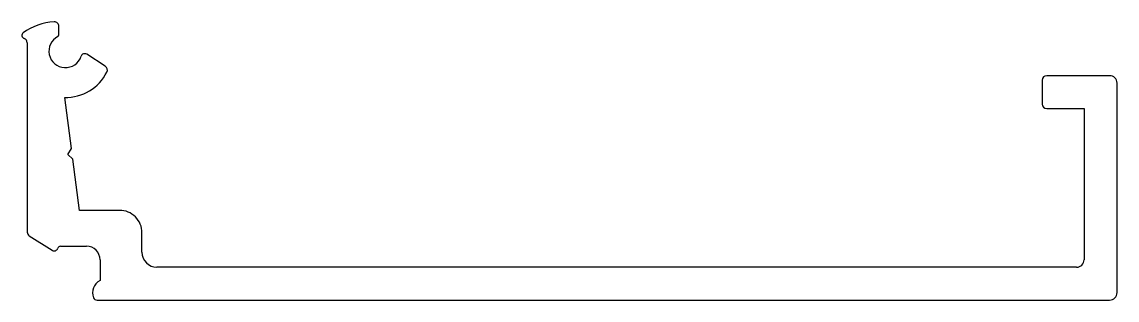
# Model space of a CAD drawing. Extents: x 2041.3 to 2114.4, y 1181.3 to 1199.9.
import ezdxf

# ---------------------------------------------------------------- set-up
doc = ezdxf.new("R2010")
doc.units = 0
doc.layers.get('0').update_dxf_attribs({"linetype": 'CONTINUOUS'})

msp = doc.modelspace()

# ---------------------------------------------------------------- linework, layer by layer
for p, q in [((2043.746, 1199.027), (2043.746, 1199.596)), ((2041.634, 1198.503), (2041.634, 1185.845)), ((2046.846, 1196.928), (2045.603, 1197.729)), ((2113.896, 1196.301), (2109.696, 1196.301)), ((2109.396, 1196.001), (2109.396, 1194.401)), ((2114.396, 1181.801), (2114.396, 1195.801)), ((2044.587, 1191.425), (2044.134, 1194.84)), ((2109.696, 1194.101), (2112.196, 1194.101)), ((2112.196, 1194.101), (2112.196, 1184.001)), ((2044.337, 1191.031), (2044.587, 1191.425)), ((2044.681, 1190.716), (2044.337, 1191.031)), ((2045.134, 1187.301), (2044.681, 1190.716)), ((2047.796, 1187.301), (2045.134, 1187.301)), ((2041.774, 1185.592), (2043.299, 1184.629)), ((2049.296, 1184.501), (2049.296, 1185.801)), ((2043.861, 1184.901), (2045.596, 1184.901)), ((2046.496, 1184.001), (2046.496, 1182.608)), ((2111.696, 1183.501), (2050.296, 1183.501)), ((2046.296, 1181.301), (2113.896, 1181.301))]:
    msp.add_line(p, q)
for centre, radius, start, end in [((2043.642, 1196.001), 3.9, 93.11541, 125.82468), ((2043.446, 1199.596), 0.3, 0.00008, 93.11541), ((2041.497, 1198.995), 0.218, 129.17307, 251.70563), ((2041.334, 1198.503), 0.3, 0, 71.70563), ((2044.185, 1197.939), 1.1, 117.39492, 341.84981), ((2043.621, 1199.027), 0.125, 297.39492, 0.00008), ((2045.468, 1197.519), 0.25, 57.22664, 161.84981), ((2044.185, 1197.939), 3.1, 269.0636, 333.18842), ((2046.684, 1196.676), 0.3, 333.18842, 57.22664), ((2109.696, 1196.001), 0.3, 90, 180), ((2113.896, 1195.801), 0.5, 0, 90), ((2109.696, 1194.401), 0.3, 180, 270), ((2047.796, 1185.801), 1.5, 0, 90.00004), ((2041.934, 1185.845), 0.3, 180, 237.74254), ((2043.433, 1184.84), 0.25, 237.74254, 341.99275), ((2043.861, 1184.701), 0.2, 89.99959, 161.99275), ((2045.596, 1184.001), 0.9, 0.00008, 90.00008), ((2050.296, 1184.501), 1, 180, 270), ((2111.696, 1184.001), 0.5, 270, 0), ((2046.896, 1181.801), 0.9, 116.38748, 202.62057), ((2113.896, 1181.801), 0.5, 270, 0), ((2046.296, 1181.551), 0.25, 202.62057, 270)]:
    msp.add_arc(centre, radius, start, end)

doc.saveas('drawing.dxf')
